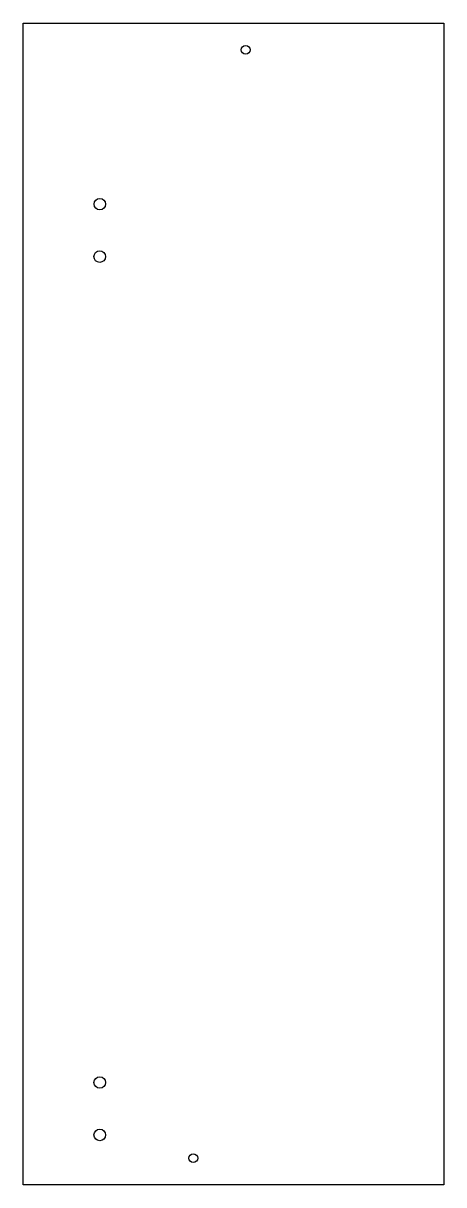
# Model space of a CAD drawing. Header units: millimetres. Extents: x -174 to -14, y -81 to 362.
import ezdxf

# ---------------------------------------------------------------- set-up
doc = ezdxf.new("R2010")
doc.units = ezdxf.units.MM
doc.layers.get('0').update_dxf_attribs({"linetype": 'CONTINUOUS'})

msp = doc.modelspace()

# ---------------------------------------------------------------- linework, layer by layer
msp.add_lwpolyline([(-14, -81.5), (-93.27, -81.5), (-174.2, -81.5), (-174.2, 361.5), (-14, 361.5), (-14, -51.48)], close=True)
for centre, radius in [((-89.44, 351.35), 1.7), ((-145.04, 292.47), 2.2), ((-145.06, 272.49), 2.2), ((-145.05, -42.5), 2.2), ((-145.05, -62.5), 2.2), ((-109.44, -71.35), 1.7)]:
    msp.add_circle(centre, radius)

doc.saveas('drawing.dxf')
